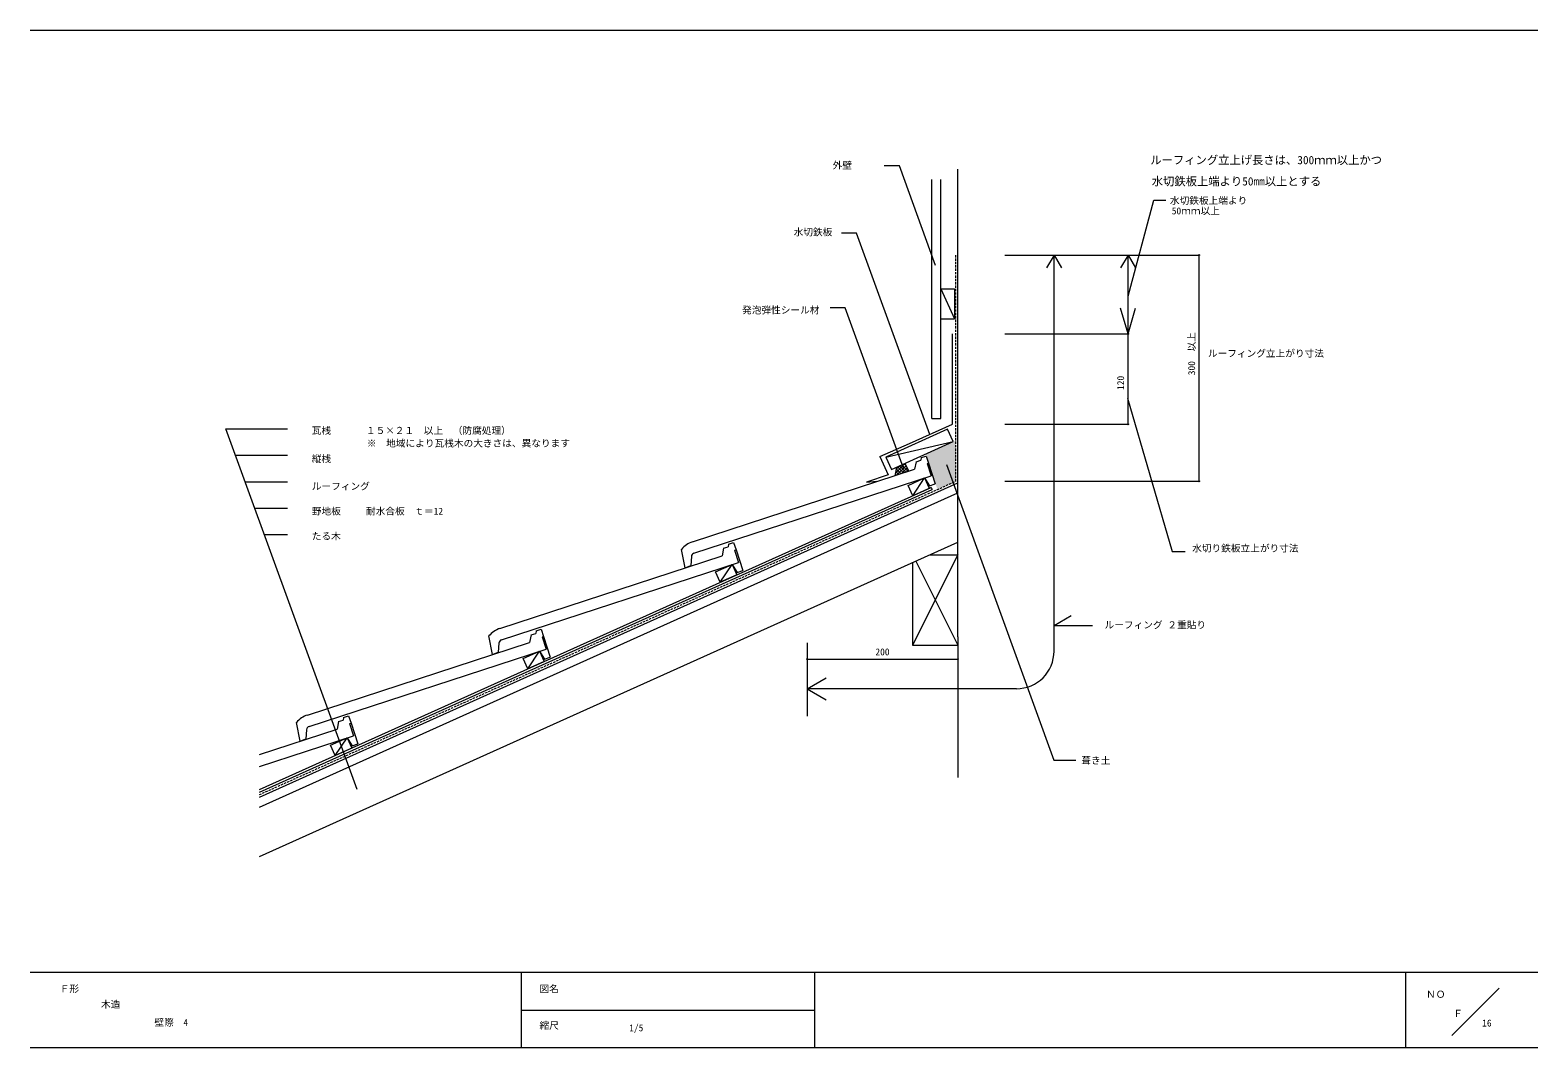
# Model space of a CAD drawing. Units: millimetres, scale not verified. Extents: x -198 to 202, y -140 to 130.
import ezdxf
from ezdxf.enums import TextEntityAlignment as Align

# ---------------------------------------------------------------- set-up
doc = ezdxf.new("R2010")
doc.units = ezdxf.units.MM
doc.header["$LTSCALE"] = 0.5
doc.header["$PDMODE"] = 32
doc.header["$PDSIZE"] = 0.25
doc.linetypes.add('DASHED1', pattern=[1.8, 1.2, -0.6])
for name, color, linetype, lineweight in [('0-0', 5, 'Continuous', 18), ('0-1', 7, 'Continuous', 18), ('1-0', 7, 'Continuous', 18), ('1-1', 7, 'Continuous', 18), ('1-2', 3, 'Continuous', 18), ('1-3', 7, 'Continuous', 18), ('1-4', 7, 'Continuous', 18)]:
    doc.layers.add(name, color=color, linetype=linetype, lineweight=lineweight)
doc.layers.add('1-6_ADD_LINE', color=8, linetype='Continuous')
doc.styles.add('ＭＳ ゴシック', font='')
doc.styles.get('ＭＳ ゴシック').set_extended_font_data('MS Gothic')

msp = doc.modelspace()

# ---------------------------------------------------------------- linework, layer by layer
at = {"layer": '0-0'}
for p, q in [((-197.5676, 130.0135), (202.4324, 130.0135)), ((202.4324, -119.9865), (-197.5676, -119.9865)), ((-67.2973, -119.9865), (-67.2973, -139.9865)), ((10.5405, -119.9865), (10.5405, -139.9865)), ((167.4325, -139.9865), (167.4325, -119.9865)), ((192.1622, -124.1757), (179.5946, -136.7432)), ((-67.2973, -129.9865), (10.5405, -129.9865)), ((202.4324, -139.9865), (-197.5676, -139.9865))]:
    msp.add_line(p, q, dxfattribs=at)
at = {"layer": '0-1'}
for p, q in [((-145.6099, 24.2135), (-129.3307, 24.2135)), ((-143.0621, 17.2135), (-129.3307, 17.2135)), ((-140.5143, 10.2135), (-129.3307, 10.2135)), ((-137.9665, 3.2135), (-129.3307, 3.2135)), ((-135.4187, -3.7865), (-129.3307, -3.7865))]:
    msp.add_line(p, q, dxfattribs=at)
at = {"layer": '1-0'}
for p, q in [((48.5649, -30.9161), (48.5649, 93.1216)), ((-136.7288, -73.4595), (48.5649, 9.9227)), ((-136.7288, -72.1436), (41.722, 8.1593)), ((-136.7288, -76.0913), (48.5649, 7.2909)), ((-136.7288, -89.2503), (48.5649, -5.8681)), ((48.5649, -30.9161), (48.5649, -68.2297))]:
    msp.add_line(p, q, dxfattribs=at)
at = {"layer": '1-0', "color": 3, "linetype": 'DASHED1'}
for p, q in [((48.0306, 10.3402), (48.0306, 70.3402)), ((-136.7288, -72.8015), (48.0306, 10.3402))]:
    msp.add_line(p, q, dxfattribs=at)
at = {"layer": '1-0'}
msp.add_lwpolyline([(-136.7288, -71.4856), (41.4758, 8.7065), (41.722, 8.1593)], dxfattribs=at)
at = {"layer": '1-1'}
for p, q in [((41.6306, 27.0021), (41.6306, 90.3942)), ((44.0306, 27.0021), (44.0306, 90.3942)), ((44.0306, 61.3995), (47.7048, 61.3995)), ((44.0306, 61.3995), (47.7048, 53.3995)), ((47.7048, 61.3995), (47.7048, 53.3995)), ((44.0306, 53.3995), (47.7048, 53.3995)), ((41.6306, 27.0021), (44.0306, 27.0021)), ((29.4623, 16.6921), (47.3304, 20.898)), ((32.3159, 14.038), (31.8543, 11.796)), ((31.9351, 12.1884), (32.211, 11.9124)), ((31.9948, 12.4787), (34.5191, 15.003)), ((31.9948, 12.4787), (34.5191, 15.003)), ((31.9948, 12.4787), (34.5191, 15.003)), ((32.0799, 12.8921), (32.8508, 12.1212)), ((32.2148, 13.5472), (33.0334, 14.3658)), ((32.2148, 13.5472), (33.0334, 14.3658)), ((32.2148, 13.5472), (33.0334, 14.3658)), ((32.2248, 13.5957), (33.4905, 12.33)), ((32.3091, 11.9444), (34.802, 14.4373)), ((32.3091, 11.9444), (34.802, 14.4373)), ((32.3091, 11.9444), (34.802, 14.4373)), ((32.5322, 14.1368), (34.1303, 12.5388)), ((33.1147, 14.4029), (34.77, 12.7475)), ((33.5687, 12.3555), (35.0848, 13.8716)), ((33.5687, 12.3555), (35.0848, 13.8716)), ((33.5687, 12.3555), (35.0848, 13.8716)), ((33.6971, 14.669), (35.4098, 12.9563)), ((34.2795, 14.9351), (34.8266, 14.3881)), ((34.5022, 15.0369), (35.5238, 12.9935)), ((34.8283, 12.7665), (35.3676, 13.3059)), ((34.8283, 12.7665), (35.3676, 13.3059)), ((34.8283, 12.7665), (35.3676, 13.3059)), ((36.5828, 6.5046), (39.7289, 11.2102)), ((41.4758, 8.7065), (36.5828, 6.5046)), ((-14.4848, -16.4758), (-11.3387, -11.7703)), ((48.5649, -9.1657), (36.5649, -33.1657)), ((36.5649, -11.2681), (36.5649, -33.1657)), ((37.4059, -10.8476), (48.5649, -33.1657)), ((41.2369, -9.1657), (48.5649, -9.1657)), ((-65.5524, -39.4562), (-62.4063, -34.7507)), ((36.5649, -33.1657), (48.5649, -33.1657)), ((-116.62, -62.4366), (-113.4738, -57.7311))]:
    msp.add_line(p, q, dxfattribs=at)
at = {"layer": '1-1', "color": 2}
msp.add_line((47.1186, 25.4378), (47.1186, 49.4378), dxfattribs=at)
for points in [[(27.8744, 16.8706), (35.6895, 20.3498), (47.1186, 25.4378)], [(27.8744, 16.8706), (30.1013, 11.9966), (24.3008, 10.1036), (27.028, 10.3282)]]:
    msp.add_lwpolyline(points, dxfattribs=at)
at = {"layer": '1-1'}
for points in [[(30.9583, 13.4177), (47.3304, 20.898), (45.8344, 24.1724), (29.4623, 16.6921)], [(-14.4848, -16.4758), (-15.7159, -13.74), (-11.3387, -11.7703), (-10.1076, -14.506)], [(-65.5524, -39.4562), (-66.7835, -36.7205), (-62.4063, -34.7507), (-61.1752, -37.4865)], [(-116.62, -62.4366), (-117.8511, -59.7009), (-113.4738, -57.7311), (-112.2428, -60.4669)]]:
    msp.add_lwpolyline(points, close=True, dxfattribs=at)
msp.add_lwpolyline([(36.5828, 6.5046), (35.3517, 9.2404), (39.7289, 11.2102), (40.96, 8.4744)], dxfattribs=at)
at = {"layer": '1-2'}
for p, q in [((38.8142, 16.5919), (38.6927, 15.9211)), ((38.8142, 16.5919), (40.1451, 17.0262)), ((40.1451, 17.0262), (40.7655, 15.1249)), ((-21.8537, -5.7315), (37.087, 13.5037)), ((37.4792, 15.5251), (37.087, 13.5037)), ((37.4792, 15.5251), (38.6927, 15.9211)), ((40.3853, 15.0008), (40.7655, 15.1249)), ((40.3853, 15.0008), (41.4401, 11.7686)), ((-21.4462, -8.7542), (41.4401, 11.7686)), ((-23.7949, -12.6763), (-24.7683, -7.7345)), ((-13.5884, -7.4553), (-13.9806, -9.4768)), ((-13.5884, -7.4553), (-12.3749, -7.0593)), ((-12.2534, -6.3885), (-12.3749, -7.0593)), ((-12.2534, -6.3885), (-10.9225, -5.9542)), ((-10.9225, -5.9542), (-10.3021, -7.8555)), ((-10.6823, -7.9796), (-10.3021, -7.8555)), ((-10.6823, -7.9796), (-9.6275, -11.2118)), ((-72.9213, -28.7119), (-13.9806, -9.4768)), ((-72.5137, -31.7346), (-9.6275, -11.2118)), ((-22.1328, -9.6265), (-22.3219, -12.0329)), ((-23.7949, -12.6763), (-22.3219, -12.0329)), ((-74.8625, -35.6568), (-75.836, -30.7149)), ((-64.656, -30.4357), (-65.0482, -32.4572)), ((-64.656, -30.4357), (-63.4425, -30.0397)), ((-63.321, -29.369), (-63.4425, -30.0397)), ((-63.321, -29.369), (-61.9901, -28.9346)), ((-61.9901, -28.9346), (-61.3697, -30.8359)), ((-61.7499, -30.96), (-61.3697, -30.8359)), ((-61.7499, -30.96), (-60.6951, -34.1923)), ((-123.9889, -51.6923), (-65.0482, -32.4572)), ((-123.5813, -54.715), (-60.6951, -34.1923)), ((-74.8625, -35.6568), (-73.3895, -35.0133)), ((-73.2004, -32.6069), (-73.3895, -35.0133)), ((-114.3962, -52.3507), (-113.0659, -51.9145)), ((-113.0659, -51.9145), (-112.4427, -53.8149)), ((-136.7288, -62.1992), (-116.119, -55.4413)), ((-125.9301, -58.6372), (-126.9035, -53.6954)), ((-124.268, -55.5873), (-124.4571, -57.9937)), ((-115.7296, -53.4193), (-116.119, -55.4413)), ((-115.7296, -53.4193), (-114.5167, -53.0216)), ((-114.3962, -52.3507), (-114.5167, -53.0216)), ((-112.8228, -53.9395), (-112.4427, -53.8149)), ((-112.8228, -53.9395), (-111.7635, -57.1703)), ((-136.7288, -65.3564), (-111.7635, -57.1703)), ((-125.9301, -58.6372), (-124.4571, -57.9937))]:
    msp.add_line(p, q, dxfattribs=at)
at = {"layer": '1-2', "color": 7}
for p, q in [((40.1451, 17.0262), (40.7655, 15.1249)), ((40.7655, 15.1249), (42.5649, 9.6111)), ((-10.9225, -5.9542), (-10.3021, -7.8555)), ((-10.3021, -7.8555), (-8.5027, -13.3693)), ((-61.9901, -28.9346), (-61.3697, -30.8359)), ((-61.3697, -30.8359), (-59.5702, -36.3497)), ((-113.0659, -51.9145), (-112.4427, -53.8149)), ((-112.4427, -53.8149), (-110.6356, -59.3262))]:
    msp.add_line(p, q, dxfattribs=at)
for points in [[(39.7289, 11.2102), (41.0439, 9.1147), (42.5649, 9.6111)], [(-11.3387, -11.7703), (-10.0237, -13.8657), (-8.5027, -13.3693)], [(-62.4063, -34.7507), (-61.0913, -36.8461), (-59.5702, -36.3497)], [(-113.4738, -57.7311), (-112.1559, -59.8247), (-110.6356, -59.3262)]]:
    msp.add_lwpolyline(points, dxfattribs=at)
at = {"layer": '1-2'}
for centre, radius, start, end in [((-20.0573, -11.4674), 6.0106, 107.38989, 141.60803), ((-21.1359, -9.7048), 1, 108.07393, 175.5087), ((-71.1249, -34.4478), 6.0106, 107.38989, 141.60803), ((-72.2035, -32.6852), 1, 108.07393, 175.5087), ((-122.1925, -57.4282), 6.0106, 107.38989, 141.60803), ((-123.2711, -55.6657), 1, 108.07393, 175.5087)]:
    msp.add_arc(centre, radius, start, end, dxfattribs=at)
at = {"layer": '1-3'}
msp.add_lwpolyline([(45.5123, 14.7491), (74.06, -63.685), (79.8476, -63.685)], dxfattribs=at)
at = {"layer": '1-4'}
for p, q in [((21.6523, 76.188), (17.6523, 76.188)), ((41.0992, 22.7581), (21.6523, 76.188)), ((61.0495, 70.3402), (112.547, 70.3402)), ((74.082, 70.3402), (72.1148, 66.933)), ((74.082, 70.3402), (76.0492, 66.933)), ((74.082, -34.7162), (74.082, 70.3402)), ((93.7136, 70.3402), (91.7464, 66.933)), ((93.7136, 70.3402), (95.6808, 66.933)), ((93.7136, 47.4378), (93.7136, 70.3402)), ((112.547, 10.3402), (112.547, 70.3402)), ((18.7042, 56.303), (14.7043, 56.303)), ((34.1716, 13.8069), (18.7042, 56.303)), ((93.7136, 49.4378), (95.6808, 56.2384)), ((93.7136, 25.4378), (93.7136, 47.4378)), ((93.5969, 32.4078), (105.4205, -8.3254)), ((-110.7829, -71.473), (-145.6099, 24.2135)), ((61.0495, 25.4378), (93.7136, 25.4378)), ((61.0495, 10.3402), (112.547, 10.3402)), ((105.4205, -8.3254), (108.8394, -8.3254)), ((74.082, -27.9232), (78.6369, -25.2716)), ((74.082, -27.9232), (84.3189, -27.9232)), ((8.5649, -32.5541), (8.5649, -51.9846)), ((8.5649, -36.8922), (48.5649, -36.8922)), ((8.5649, -44.7162), (13.601, -41.8086)), ((8.5649, -44.7162), (13.601, -47.6238)), ((64.082, -44.7162), (8.5649, -44.7162))]:
    msp.add_line(p, q, dxfattribs=at)
for points in [[(42.6701, 67.578), (33.0412, 94.0331), (29.0412, 94.0331)], [(93.742, 59.4632), (100.5522, 84.8792), (103.7585, 84.8792)], [(61.0495, 49.4378), (93.7136, 49.4378), (91.7464, 56.2384)]]:
    msp.add_lwpolyline(points, dxfattribs=at)
msp.add_arc((64.082, -34.7162), 10, 270, 0, dxfattribs=at)
for p in [(112.547, 70.3402), (93.7136, 49.4378), (93.7136, 25.4378), (112.547, 10.3402), (8.5649, -36.8922), (48.5649, -36.8922)]:
    msp.add_point(p, dxfattribs=at)
at = {"layer": '1-6_ADD_LINE'}
for points in [[(47.3304, 20.898), (39.9137, 17.5093), (40.1451, 17.0262)], [(47.3304, 20.898), (40.1451, 17.0262), (43.155, 8.1462)], [(47.3304, 20.898), (43.155, 8.1462), (48.0306, 10.3402)], [(47.3304, 20.898), (48.0306, 10.3402), (48.0306, 21.0299)]]:
    msp.add_solid(points, dxfattribs=at)

# ---------------------------------------------------------------- texts
at = {"layer": '0-0', "color": 7, "style": 'ＭＳ ゴシック'}
for s, p in [('Ｆ形', (-189.7297, -125.7973)), ('図名', (-62.4324, -125.7973)), ('木造', (-178.7681, -129.91)), ('ＮＯ', (172.7778, -127.2561)), ('Ｆ', (179.9906, -132.3213)), ('縮尺', (-62.4324, -135.527)), ('1/5', (-38.6278, -136.1375))]:
    msp.add_text(s, height=1.833, dxfattribs=at).set_placement(p, align=Align.BOTTOM_LEFT)
at = {"layer": '0-1', "style": 'ＭＳ ゴシック'}
for s, p in [('瓦桟', (-122.8442, 22.3251)), ('縦桟', (-122.8442, 14.8212)), ('野地板', (-122.8442, 0.9169)), ('耐水合板\u3000ｔ＝12', (-108.4625, 0.9169)), ('たる木', (-122.8442, -5.7042))]:
    msp.add_text(s, height=1.833, dxfattribs=at).set_placement(p, align=Align.BOTTOM_LEFT)
at = {"layer": '1-2', "color": 7, "style": 'ＭＳ ゴシック'}
msp.add_text('※\u3000地域により瓦桟木の大きさは、異なります', height=1.833, dxfattribs=at).set_placement((-108.2425, 18.9374), align=Align.BOTTOM_LEFT)
at = {"layer": '1-3', "style": 'ＭＳ ゴシック'}
msp.add_text('葺き土', height=1.833, dxfattribs=at).set_placement((81.3149, -65.2198), align=Align.BOTTOM_LEFT)
at = {"layer": '1-4', "style": 'ＭＳ ゴシック'}
for s, height, p in [('ルーフィング立上げ長さは、300ｍｍ以上かつ', 2.199, (99.6166, 93.788)), ('外壁', 1.833, (15.3342, 92.6974)), ('水切鉄板上端より50mm以上とする', 2.199, (100.0032, 88.1409)), ('水切鉄板上端より', 1.833, (104.8259, 83.3274)), ('50ｍｍ以上', 1.833, (105.3128, 80.6007)), ('水切鉄板', 1.833, (4.9909, 74.966)), ('発泡弾性シール材', 1.833, (-8.6771, 54.2794)), ('ルーフィング立上がり寸法', 1.833, (114.8895, 42.7934)), ('１５×２１\u3000以上\u3000（防腐処理）', 1.833, (-108.4625, 22.3251)), ('ルーフィング', 1.833, (-122.8442, 7.538)), ('水切り鉄板立上がり寸法', 1.833, (110.7265, -8.9104)), ('ルーフィング', 1.833, (87.473, -29.2512)), ('２重貼り', 1.833, (104.1514, -29.2512)), ('200', 1.833, (26.6899, -36.3922)), ('壁際\u30004', 1.833, (-164.6024, -134.7264)), ('16', 1.833, (187.6698, -134.8751))]:
    msp.add_text(s, height=height, dxfattribs=at).set_placement(p, align=Align.BOTTOM_LEFT)
for s, p in [('300\u3000以上', (112.047, 38.4652)), ('120', (93.2136, 34.5628))]:
    msp.add_text(s, height=1.833, rotation=90, dxfattribs=at).set_placement(p, align=Align.BOTTOM_LEFT)

doc.saveas('drawing.dxf')
